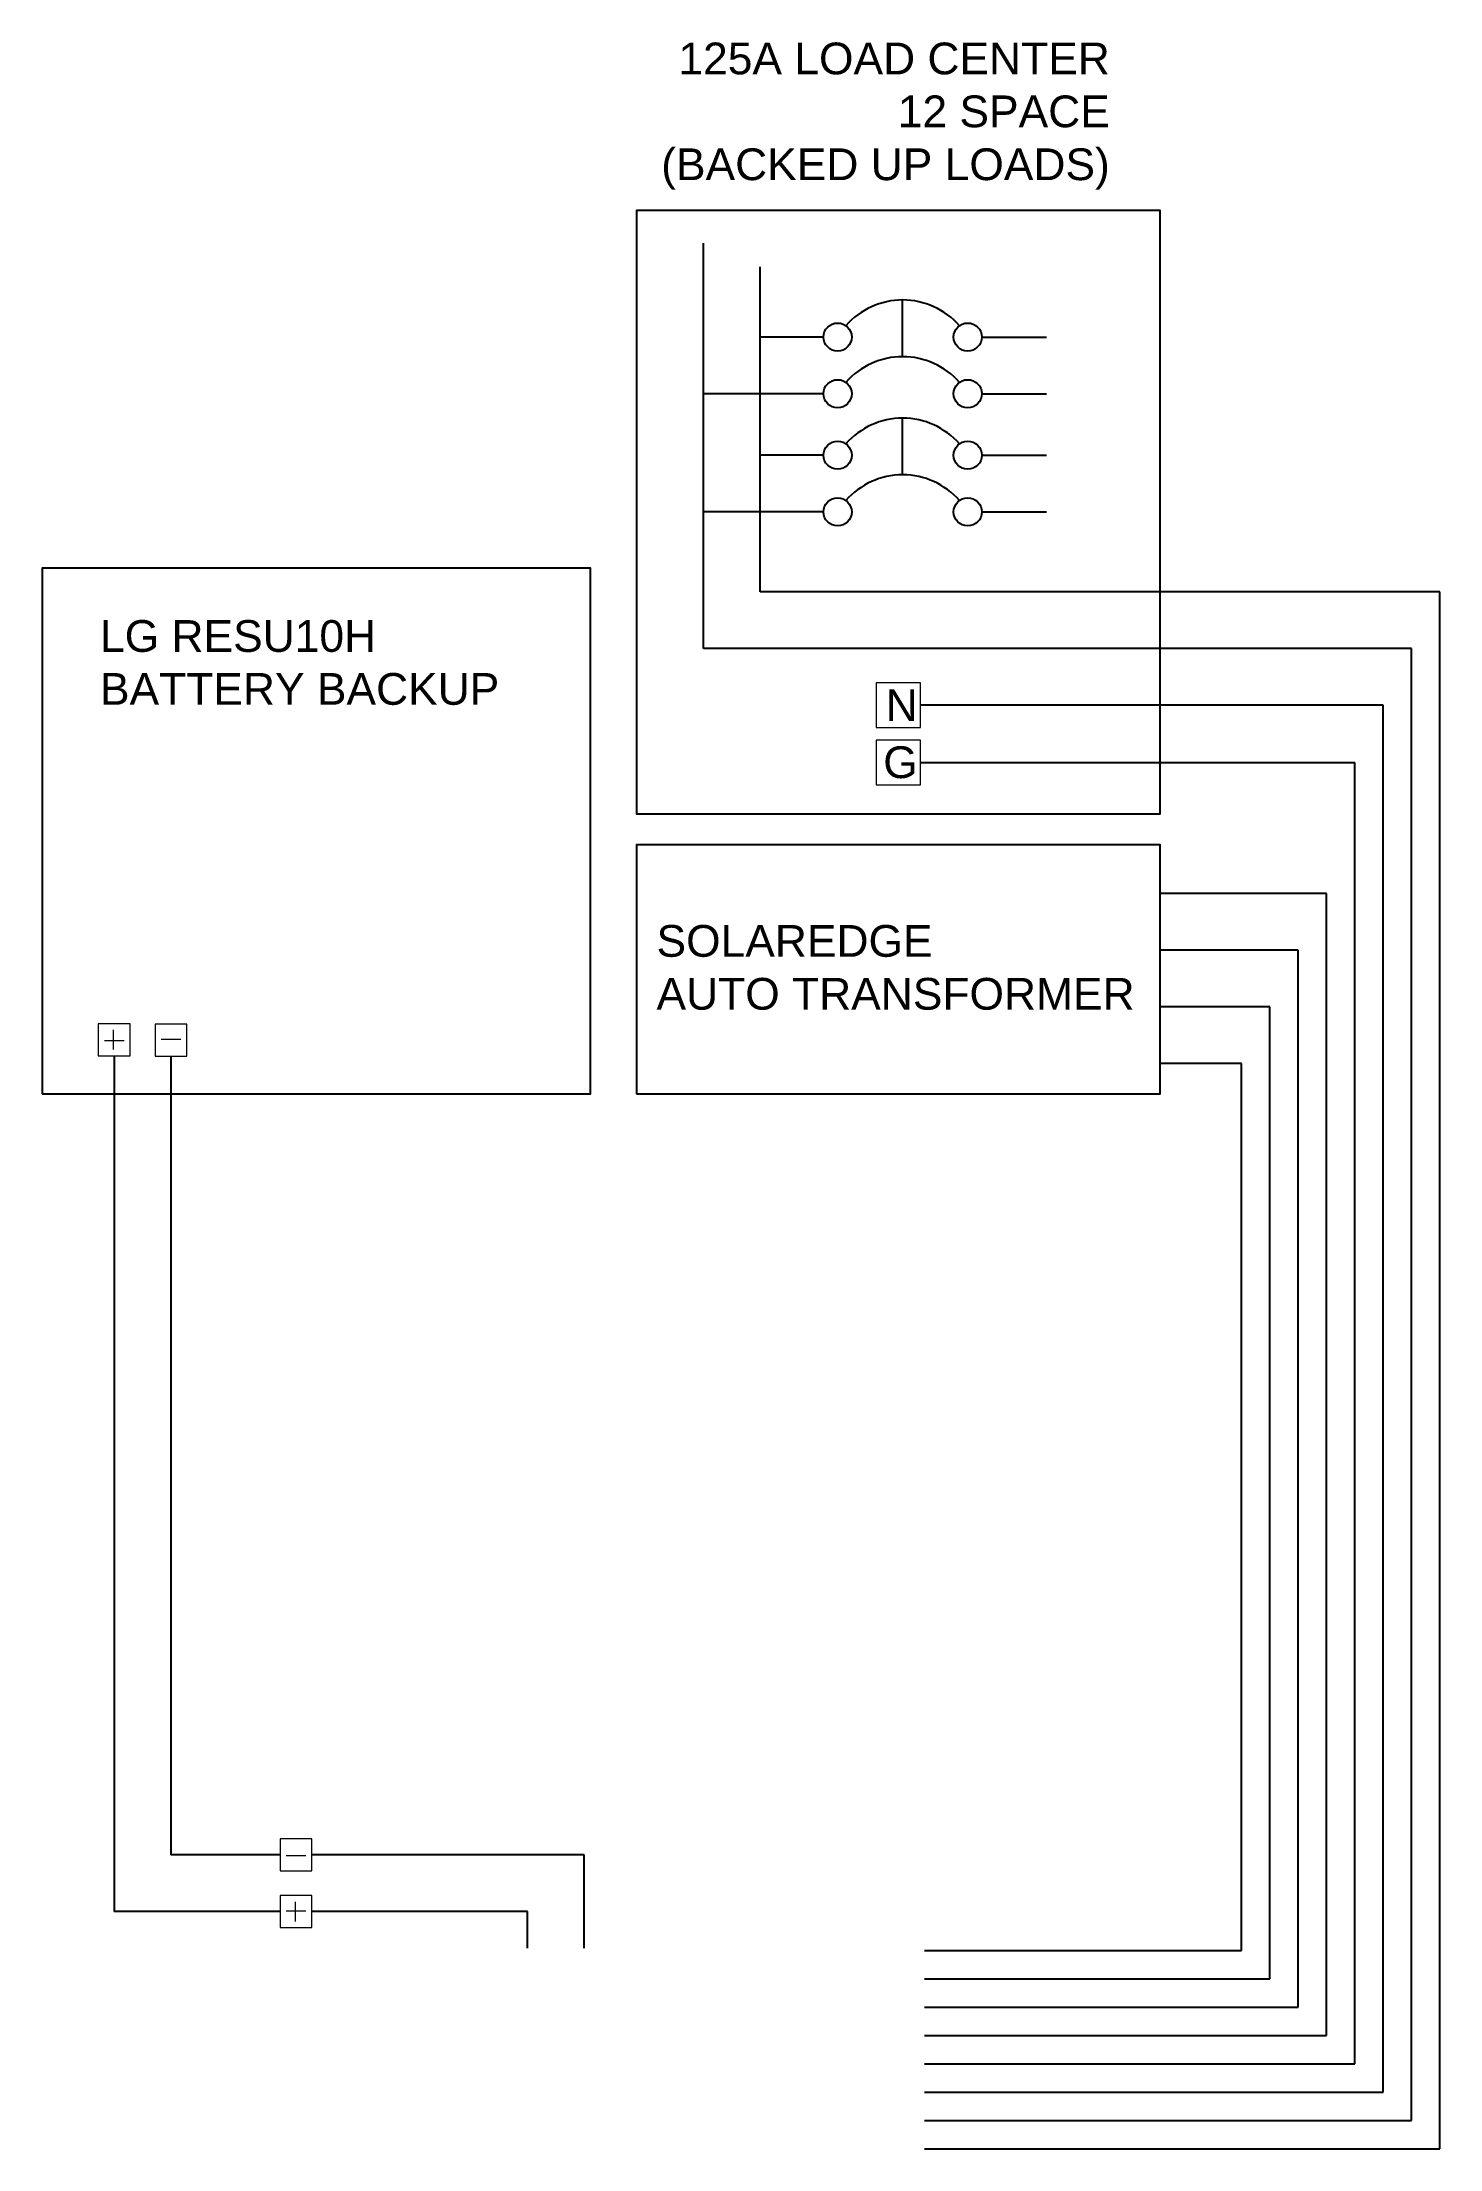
# Model space of a CAD drawing. Header units: inches. Extents: x 255.1 to 279.8, y 11.7 to 48.9.
import ezdxf

# ---------------------------------------------------------------- set-up
doc = ezdxf.new("R2010")
doc.units = ezdxf.units.IN
doc.header["$MEASUREMENT"] = 0
for name, color, linetype in [('Ground', 3, 'Continuous'), ('Negative', 7, 'Continuous'), ('Positive', 1, 'Continuous')]:
    doc.layers.add(name, color=color, linetype=linetype)
doc.styles.get("Standard").update_dxf_attribs({"font": 'arial.ttf'})

# ---------------------------------------------------------------- blocks, each defined once
blk = doc.blocks.new('*U19')
for p, q in [((7.734, 16.806), (7.734, 23.955)), ((8.734, 17.806), (8.734, 23.539)), ((11.245, 21.955), (11.245, 22.955)), ((9.85, 22.301), (8.734, 22.301)), ((12.64, 22.301), (13.78, 22.301)), ((9.85, 21.301), (7.734, 21.301)), ((12.64, 21.301), (13.78, 21.301)), ((11.245, 19.871), (11.245, 20.871)), ((9.85, 20.216), (8.734, 20.216)), ((12.64, 20.216), (13.78, 20.216)), ((9.85, 19.216), (7.734, 19.216)), ((12.64, 19.216), (13.78, 19.216)), ((15.788, 17.806), (8.734, 17.806)), ((20.718, 17.806), (15.788, 17.806)), ((20.718, 7.953), (20.718, 17.806)), ((15.788, 16.806), (7.734, 16.806)), ((20.218, 16.806), (15.788, 16.806)), ((20.218, 7.953), (20.218, 16.806)), ((19.718, 15.806), (11.562, 15.806)), ((19.718, 7.953), (19.718, 15.806)), ((18.218, 11.485), (15.788, 11.485)), ((18.218, 7.953), (18.218, 11.485)), ((17.718, 10.485), (15.788, 10.485)), ((17.718, 7.953), (17.718, 10.485)), ((-1.658, 9.613), (-1.658, 7.953)), ((17.218, 9.485), (15.788, 9.485)), ((17.218, 7.953), (17.218, 9.485)), ((-1.658, 7.953), (-1.658, -4.481)), ((17.218, -6.168), (17.218, 7.953)), ((17.718, -6.668), (17.718, 7.953)), ((18.218, -7.168), (18.218, 7.953)), ((19.718, -8.668), (19.718, 7.953)), ((20.218, -9.168), (20.218, 7.953)), ((20.718, -9.668), (20.718, 7.953)), ((0.268, -4.481), (-1.658, -4.481)), ((5.629, -4.482), (0.829, -4.482)), ((5.629, -6.128), (5.629, -4.482)), ((11.629, -6.168), (17.218, -6.168)), ((11.629, -6.668), (17.718, -6.668)), ((11.629, -7.168), (18.218, -7.168)), ((11.629, -8.668), (19.718, -8.668)), ((11.629, -9.168), (20.218, -9.168)), ((11.629, -9.668), (20.718, -9.668))]:
    blk.add_line(p, q)
at = {"lineweight": 13}
for p, q in [((11.562, 16.199), (10.776, 16.199)), ((10.776, 16.199), (10.776, 15.412)), ((11.562, 15.412), (11.562, 16.199)), ((10.776, 15.412), (11.562, 15.412))]:
    blk.add_line(p, q, dxfattribs=at)
for points in [[(15.788, 18.278), (15.788, 24.534), (6.551, 24.534), (6.551, 18.278)], [(6.551, 18.278), (6.551, 13.887), (15.788, 13.887), (15.788, 18.278)]]:
    blk.add_lwpolyline(points)
for points in [[(-3.929, 8.947), (5.738, 8.947), (5.738, 18.225), (-3.929, 18.225)], [(6.551, 8.947), (15.788, 8.947), (15.788, 13.339), (6.551, 13.339)]]:
    blk.add_lwpolyline(points, close=True)
for centre in [(10.098, 22.301), (12.392, 22.301), (10.098, 21.301), (12.392, 21.301), (10.098, 20.216), (12.392, 20.216), (10.098, 19.216), (12.392, 19.216)]:
    blk.add_circle(centre, 0.248)
for centre in [(11.245, 21.623), (11.245, 20.623), (11.245, 19.538), (11.245, 18.538)]:
    blk.add_arc(centre, 1.332, 41.2408, 138.7592)
at = {"layer": 'Ground', "lineweight": 13}
for p, q in [((11.562, 15.186), (10.776, 15.186)), ((10.776, 15.186), (10.776, 14.399)), ((11.562, 14.399), (11.562, 15.186)), ((10.776, 14.399), (11.562, 14.399))]:
    blk.add_line(p, q, dxfattribs=at)
at = {"layer": 'Ground'}
for p, q in [((11.562, 14.792), (19.218, 14.792)), ((19.218, 7.953), (19.218, 14.792)), ((18.718, 12.485), (15.788, 12.485)), ((18.718, 7.953), (18.718, 12.485)), ((18.718, -7.668), (18.718, 7.953)), ((19.218, -8.168), (19.218, 7.953)), ((11.629, -7.668), (18.718, -7.668)), ((11.629, -8.168), (19.218, -8.168))]:
    blk.add_line(p, q, dxfattribs=at)
at = {"layer": 'Negative', "lineweight": 13}
for p, q in [((-1.378, 10.175), (-1.939, 10.175)), ((-1.939, 10.175), (-1.939, 9.613)), ((-1.378, 9.613), (-1.378, 10.175)), ((-1.485, 9.907), (-1.832, 9.907)), ((-1.939, 9.613), (-1.378, 9.613)), ((0.829, -4.2), (0.268, -4.2)), ((0.268, -4.2), (0.268, -4.762)), ((0.829, -4.762), (0.829, -4.2)), ((0.268, -4.762), (0.829, -4.762)), ((0.375, -4.494), (0.722, -4.494))]:
    blk.add_line(p, q, dxfattribs=at)
at = {"layer": 'Positive', "color": 1, "lineweight": 13}
for p, q in [((-2.378, 10.182), (-2.939, 10.182)), ((-2.939, 10.182), (-2.939, 9.62)), ((-2.672, 9.727), (-2.672, 10.075)), ((-2.378, 9.62), (-2.378, 10.182)), ((-2.832, 9.888), (-2.485, 9.888)), ((-2.939, 9.62), (-2.378, 9.62)), ((0.829, -5.2), (0.268, -5.2)), ((0.268, -5.2), (0.268, -5.762)), ((0.829, -5.762), (0.829, -5.2)), ((0.375, -5.468), (0.722, -5.468)), ((0.535, -5.307), (0.535, -5.655)), ((0.268, -5.762), (0.829, -5.762))]:
    blk.add_line(p, q, dxfattribs=at)
at = {"layer": 'Positive'}
for p, q in [((-2.658, 9.62), (-2.658, 7.953)), ((-2.658, 7.953), (-2.658, -5.481)), ((0.268, -5.481), (-2.658, -5.481)), ((4.629, -5.482), (0.829, -5.482)), ((4.629, -6.128), (4.629, -5.482))]:
    blk.add_line(p, q, dxfattribs=at)
at = {"char_height": 0.56}
for s, width, gutter_width, heights, insert, attachment_point in [('125A LOAD CENTER\\P12 SPACE\\P(BACKED UP LOADS)', 9.30266, 0.7, [5.006], (14.898, 27.497), 3), ('\\pxql;LG RESU10H BATTERY BACKUP', 7.75148, 1, [7.152], (4.842, 17.306), 3), ('N', 0.68184, 2.8, [0], (10.946, 16.084), 1), ('G', 0.68184, 2.8, [0], (10.902, 15.079), 1), ('\\pxql;SOLAREDGE\\PAUTO TRANSFORMER', 9.30266, 0.7, [5.006], (16.207, 11.926), 3)]:
    blk.add_mtext_dynamic_manual_height_columns(s, width=width, gutter_width=gutter_width, heights=heights, dxfattribs=dict(at, insert=insert, attachment_point=attachment_point))

msp = doc.modelspace()

# ---------------------------------------------------------------- block references
msp.add_blockref('*U19', (259.077, 21.377))

doc.saveas('drawing.dxf')
